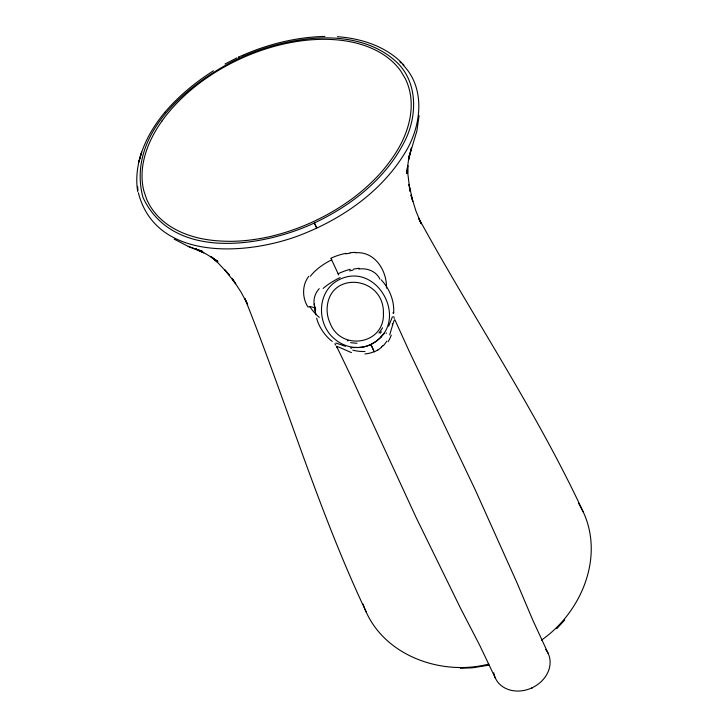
<?xml version="1.0" encoding="UTF-8"?>
<svg xmlns="http://www.w3.org/2000/svg" width="728" height="728" viewBox="0 0 728 728"><rect width="100%" height="100%" fill="white"/><g stroke="black" fill="none" stroke-linecap="round" stroke-linejoin="round"><path stroke-width="1.09" d="M393.621 313.231C394.576 300.983 389.544 288.779 381.263 279.861M419.091 115.579L416.862 131.022L408.99 157.339L411.457 147.875L408.499 160.206L409.081 155.865L406.643 173.673L407.744 165.493L407.516 173.391L407.562 165.693L407.88 174.101L409.982 191.291L409.072 184.384L412.776 201.429L410.992 195.068L415.888 210.856L421.157 223.796L418.518 217.899C472.335 316.443 535.699 409.882 583.219 511.884C604.522 557.593 580.971 612.703 541.45 640.13M138.811 162.035L141.687 152.152C137.392 164.774 135.481 178.342 137.701 191.573M139.012 161.361C143.352 143.325 152.753 126.881 164.528 112.676L164.847 112.321M392.438 316.753L388.679 326.226M389.689 334.88L393.502 322.195A13.887 1.374 -82.6 0 1 393.839 321.103L394.822 319.683L409.364 351.615L475.411 490.19L516.789 582.309L532.951 620.474L548.193 653.444M308.772 276.276C301.993 285.03 302.075 297.643 307.88 306.907A11.266 7.689 -29.2 0 1 315.579 308.863M384.657 332.86L383.547 334.298M319.255 288.643C314.733 293.493 312.64 300.673 314.878 307.061M164.528 112.676C178.478 96.205 195.277 82.355 213.45 70.798M556.711 628.701L564.801 619.928M382.937 345.536L381.572 346.928M381.026 337.146L375.866 341.559L370.852 344.471L374.338 351.906L377.732 350.004M224.988 64L236.964 57.867M238.993 58.276C188.479 82.819 126.299 134.007 142.925 197.315C172.208 260.46 259.605 247.393 311.302 224.397C349.285 207.089 384.885 179.971 404.186 142.197C417.736 116.58 418.363 80.581 394.813 60.47C376.376 44.144 351.078 38.02 326.936 37.883C308.117 37.838 289.389 41.032 271.326 46.192C262.253 48.822 253.326 52.007 244.644 55.738C242.806 55.556 239.257 60.06 238.484 57.148C265.584 44.772 295.04 37.128 324.897 36.418M392.811 312.885L393.693 312.822M349.586 270.925L353.18 270.015M489.052 665.165L472.226 667.822L460.324 668.295M488.816 664.045C440.185 676.749 379.734 654.39 363.126 604.122M345.7 253.872L350.004 253.162M358.831 269.087C367.103 267.722 376.276 271.335 379.952 279.179M357.675 347.602L362.471 347.083A23.66 16.08 -24.8 0 0 370.361 344.717C413.395 323.56 375.866 256.411 335.854 281.563C316.407 294.385 317.235 325.416 335.089 339.348C341.778 345.045 350.696 348.029 359.468 347.456C362.353 347.274 365.219 346.719 367.949 345.764C371.644 342.67 372.099 347.875 373.61 350.359M355.482 252.78C374.875 251.024 387.059 270.807 386.477 288.142M354.855 347.62L353.053 347.538M337.355 36.691C361.752 38.447 387.159 46.628 403.976 65.238M345.427 346.3L335.881 343.024M351.469 352.625L339.421 347.356A13.841 1.265 32.7 0 0 338.42 346.919L336.764 346.71L351.952 378.26L416.189 517.654L460.587 608.344L479.643 645.163L495.277 677.941M174.165 239.103L188.233 246.41L203.813 252.743L195.077 248.494L206.424 254.163L217.945 261.407L211.056 256.939L217.263 261.843L211.429 256.875L217.681 262.526L229.548 275.166L224.925 269.988L235.663 283.756L232.014 278.251L241.041 292.11L247.638 304.431L244.899 298.58C286.504 402.693 318.373 510.783 366.384 612.348M198.762 250.104L202.684 251.479L188.233 246.41M337.291 347.265L336.827 346.865M399.945 61.935L401.119 63.027M332.223 341.396C325.516 336.427 318.919 327.309 316.635 318.209M402.811 64.719C426.326 88.397 421.23 126.945 404.832 153.108C381.973 190.672 344.326 217.335 304.04 233.606C252.024 255.009 156.429 263.682 138.347 192.711M334.834 343.807L335.917 345.263M578.414 502.975L583.219 511.884M532.123 688.297L531.922 687.86M338.684 274.993L337.546 272.518M238.893 58.003L238.484 57.148M331.122 258.695L337.355 272.09M315.806 226.171L316.726 228.11L314.35 222.996L315.715 225.962M315.688 309.282L315.06 307.616M393.766 316.516L394.257 318.409M314.205 304.022L315.806 314.851L314.796 307.98M137.983 190.363L137.601 186.395M319.292 317.426A62.763 41.077 9.9 0 1 309.837 306.588M350.168 252.762A41.605 23.56 -27.3 0 1 355.701 252.416M330.903 258.24A35.517 18.327 -24.8 0 1 345.882 253.353M310.346 276.285A37.82 18.71 -25.1 0 1 331.74 259.832M353.544 269.132A36.637 18.191 -29.2 0 1 359.341 268.286M338.111 273.746A29.821 12.221 -25.5 0 1 350.332 269.287M323.132 288.415A32.569 10.993 -25.2 0 1 340.158 277.55M365.037 351.497A33.797 25.271 -8 0 1 352.834 350.168M374.201 351.606A24.889 22.431 -23 0 1 364.91 353.926M386.213 333.388A33.433 0.928 -65.5 0 1 386.431 332.933M382.61 327.773A39.03 14.387 -43.9 0 1 378.879 333.078M383.237 334.216A32.414 20.029 -28.5 0 1 380.735 337.019M381.654 347.01A26.062 23.851 -27 0 1 377.814 350.113M386.814 341.104A31.522 27.864 -29.8 0 1 383.246 345.782M391.273 335.171A35.736 30.303 -33.6 0 1 388.151 341.669M392.501 323.751A35.872 3.158 -61.6 0 1 392.246 324.461M381.354 331.804A50.824 5.815 -48.5 0 1 380.307 333.224M545.591 649.403A29.129 24.151 -25.2 0 1 531.586 688.024A29.129 24.151 -25.2 0 1 493.784 672.754M347.247 340.804A41.469 2.366 -6.3 0 1 348.548 340.595M350.596 347.957A33.834 1.438 13.3 0 1 351.624 348.184M357.02 343.234A39.112 14.469 -6 0 1 350.587 342.651M357.739 347.438A32.815 20.311 -21.8 0 1 354.927 347.465M161.998 120.966A143.07 89.444 -25.2 0 1 185.868 94.431A141.66 88.498 -25.2 0 1 200.437 82.455A142.952 89.353 -25.2 0 1 276.067 45.9A141.614 88.47 -25.2 0 1 294.631 41.86A143.152 89.508 -25.2 0 1 336.318 39.822A142.597 89.162 -25.2 0 1 380.817 52.989A143.307 89.617 -25.2 0 1 400.846 71.171L405.323 78.715A143.179 89.535 -25.2 0 1 402.839 139.994C397.652 151.187 390.436 161.307 382.555 170.743A145.1 90.672 -25.2 0 1 351.906 198.926C327.982 216.407 300.637 229.147 271.844 236.145A145.072 90.654 -25.1 0 1 230.712 241.341C218.5 241.25 206.197 240.231 194.394 236.928A143.125 89.489 -25.1 0 1 146.601 199.081L143.816 190.763A142.843 89.307 -25.2 0 1 162.007 120.975M383.41 313.495C384.73 344.653 341.004 351.415 330.175 323.378A32.314 32.159 67 0 1 327.109 308.308C329.156 269.879 384.502 276.067 383.41 313.495M336.8 347.356A46.647 5.551 -7.1 0 0 336.846 347.438"/></g></svg>
